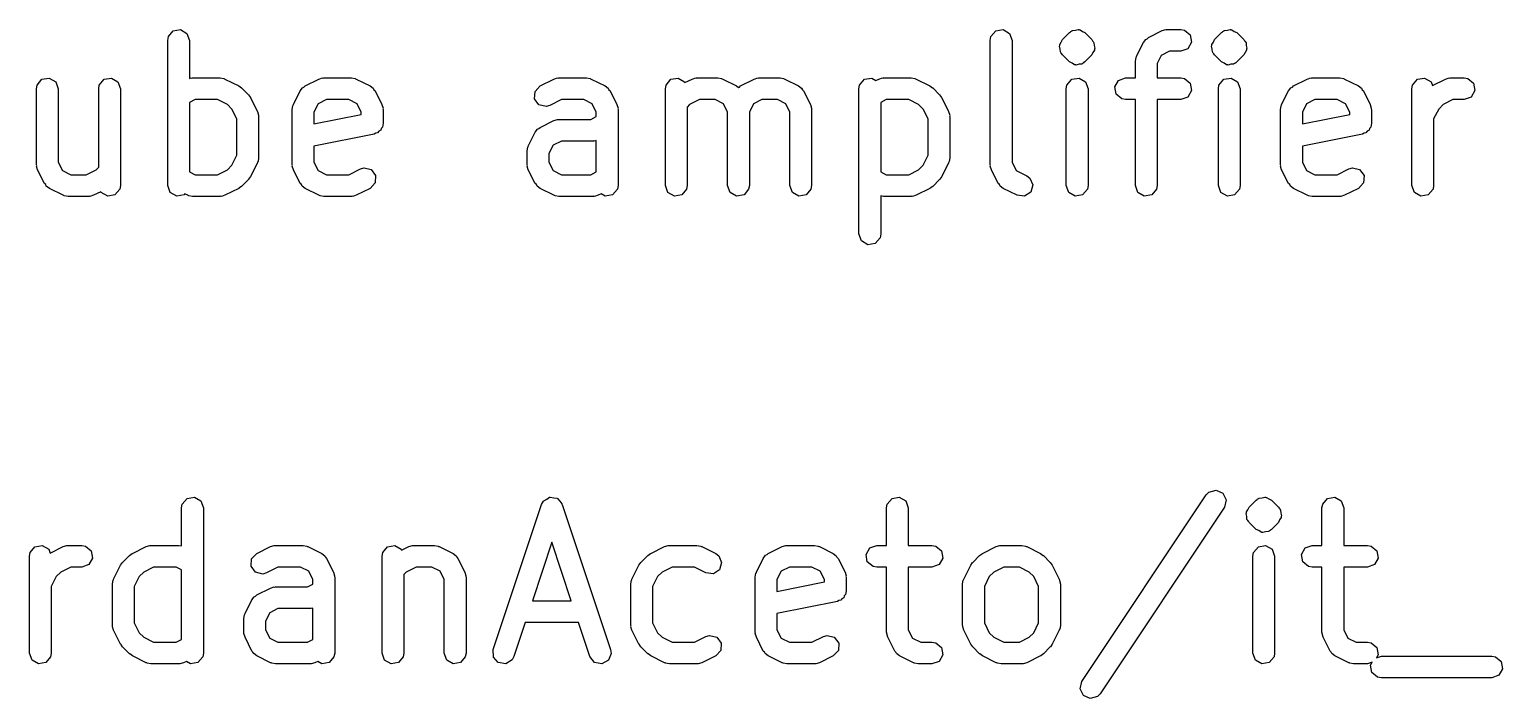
# Model space of a CAD drawing. Extents: x 37 to 259, y -144 to -45.
# Drawn here: x 168.67 to 178.82, y -62.07 to -57.46 of the extents above; entities that cross this region are included whole.
import ezdxf

# ---------------------------------------------------------------- set-up
doc = ezdxf.new("R2010")
doc.units = 0
doc.layers.add('BLACK', color=7, linetype='CONTINUOUS')

msp = doc.modelspace()

# ---------------------------------------------------------------- linework, layer by layer
at = {"layer": 'BLACK', "linetype": 'CONTINUOUS'}
for p, q in [((169.623, -57.5324), (169.627, -57.5067)), ((169.623, -58.5324), (169.623, -57.5324)), ((169.627, -57.5067), (169.66, -57.4674)), ((169.66, -57.4674), (169.711, -57.4585)), ((169.711, -57.4585), (169.755, -57.4842)), ((169.755, -57.4842), (169.773, -57.5324)), ((169.773, -57.5324), (169.773, -57.7947)), ((175.29, -57.5324), (175.294, -57.5067)), ((175.29, -58.3895), (175.29, -57.5324)), ((175.294, -57.5067), (175.327, -57.4674)), ((175.327, -57.4674), (175.378, -57.4585)), ((175.378, -57.4585), (175.422, -57.4842)), ((175.422, -57.4842), (175.44, -57.5324)), ((175.44, -57.5324), (175.44, -58.3718)), ((175.768, -57.5606), (175.779, -57.5446)), ((175.779, -57.5446), (175.788, -57.527)), ((175.788, -57.527), (175.835, -57.4793)), ((175.835, -57.4793), (175.843, -57.4737)), ((175.843, -57.4737), (175.845, -57.4709)), ((175.845, -57.4709), (175.849, -57.4701)), ((175.849, -57.47), (175.851, -57.4674)), ((175.849, -57.4701), (175.849, -57.47)), ((175.851, -57.4674), (175.853, -57.4671)), ((175.853, -57.4671), (175.857, -57.4644)), ((175.857, -57.4644), (175.876, -57.4627)), ((175.876, -57.4627), (175.895, -57.4577)), ((175.895, -57.4577), (175.898, -57.4591)), ((175.898, -57.4591), (175.901, -57.4585)), ((175.901, -57.4585), (175.904, -57.4602)), ((175.904, -57.4602), (175.908, -57.4599)), ((175.908, -57.4599), (175.924, -57.4711)), ((175.924, -57.4711), (175.941, -57.4793)), ((175.941, -57.4793), (175.989, -57.527)), ((175.989, -57.527), (175.995, -57.5351)), ((175.995, -57.5351), (175.997, -57.537)), ((175.997, -57.537), (175.998, -57.5402)), ((175.998, -57.5402), (176.004, -57.5483)), ((176.345, -57.5465), (176.361, -57.5255)), ((176.361, -57.5255), (176.371, -57.5211)), ((176.371, -57.5211), (176.379, -57.5129)), ((176.379, -57.5129), (176.474, -57.4653)), ((176.474, -57.4653), (176.499, -57.4579)), ((176.499, -57.4579), (176.503, -57.4589)), ((176.503, -57.4589), (176.507, -57.4574)), ((176.507, -57.4574), (176.603, -57.4574)), ((176.603, -57.4574), (176.628, -57.4619)), ((176.628, -57.4619), (176.668, -57.4949)), ((176.668, -57.4949), (176.676, -57.5454)), ((176.816, -57.5606), (176.827, -57.5446)), ((176.827, -57.5446), (176.835, -57.527)), ((176.835, -57.527), (176.883, -57.4793)), ((176.883, -57.4793), (176.891, -57.4737)), ((176.891, -57.4737), (176.893, -57.4709)), ((176.893, -57.4709), (176.896, -57.4701)), ((176.896, -57.47), (176.898, -57.4674)), ((176.896, -57.4701), (176.896, -57.47)), ((176.898, -57.4674), (176.9, -57.4671)), ((176.9, -57.4671), (176.904, -57.4644)), ((176.904, -57.4644), (176.924, -57.4627)), ((176.924, -57.4627), (176.942, -57.4577)), ((176.942, -57.4577), (176.946, -57.4591)), ((176.946, -57.4591), (176.949, -57.4585)), ((176.949, -57.4585), (176.952, -57.4602)), ((176.952, -57.4602), (176.955, -57.4599)), ((176.955, -57.4599), (176.971, -57.4711)), ((176.971, -57.4711), (176.989, -57.4793)), ((176.989, -57.4793), (177.037, -57.527)), ((177.037, -57.527), (177.042, -57.5351)), ((177.042, -57.5351), (177.045, -57.537)), ((177.045, -57.537), (177.046, -57.5402)), ((177.046, -57.5402), (177.052, -57.5483)), ((175.766, -57.5735), (175.769, -57.5673)), ((175.771, -57.5923), (175.766, -57.5735)), ((175.769, -57.5673), (175.768, -57.5606)), ((175.773, -57.6117), (175.771, -57.5923)), ((175.778, -57.6198), (175.773, -57.6117)), ((175.779, -57.623), (175.778, -57.6198)), ((175.782, -57.6249), (175.779, -57.623)), ((175.788, -57.633), (175.782, -57.6249)), ((175.835, -57.6807), (175.788, -57.633)), ((175.989, -57.633), (175.941, -57.6807)), ((175.997, -57.6154), (175.989, -57.633)), ((176.008, -57.5994), (175.997, -57.6154)), ((176.004, -57.5483), (176.006, -57.5677)), ((176.006, -57.5677), (176.011, -57.5865)), ((176.011, -57.5865), (176.008, -57.5927)), ((176.008, -57.5927), (176.008, -57.5994)), ((176.294, -57.6496), (176.297, -57.6462)), ((176.297, -57.6417), (176.345, -57.5465)), ((176.297, -57.6462), (176.297, -57.6417)), ((176.468, -57.6359), (176.44, -57.6929)), ((176.525, -57.6074), (176.468, -57.6359)), ((176.603, -57.6074), (176.525, -57.6074)), ((176.651, -57.5898), (176.603, -57.6074)), ((176.676, -57.5454), (176.651, -57.5898)), ((176.814, -57.5735), (176.816, -57.5673)), ((176.819, -57.5923), (176.814, -57.5735)), ((176.816, -57.5673), (176.816, -57.5606)), ((176.82, -57.6117), (176.819, -57.5923)), ((176.826, -57.6198), (176.82, -57.6117)), ((176.827, -57.623), (176.826, -57.6198)), ((176.83, -57.6249), (176.827, -57.623)), ((176.835, -57.633), (176.83, -57.6249)), ((176.883, -57.6807), (176.835, -57.633)), ((177.037, -57.633), (176.989, -57.6807)), ((177.045, -57.6154), (177.037, -57.633)), ((177.056, -57.5994), (177.045, -57.6154)), ((177.052, -57.5483), (177.053, -57.5677)), ((177.053, -57.5677), (177.058, -57.5865)), ((177.058, -57.5865), (177.055, -57.5927)), ((177.055, -57.5927), (177.056, -57.5994)), ((175.853, -57.6889), (175.835, -57.6807)), ((175.869, -57.7001), (175.853, -57.6889)), ((175.872, -57.6998), (175.869, -57.7001)), ((175.875, -57.7015), (175.872, -57.6998)), ((175.879, -57.7009), (175.875, -57.7015)), ((175.882, -57.7023), (175.879, -57.7009)), ((175.901, -57.6973), (175.882, -57.7023)), ((175.92, -57.6956), (175.901, -57.6973)), ((175.924, -57.6929), (175.92, -57.6956)), ((175.926, -57.6926), (175.924, -57.6929)), ((175.928, -57.69), (175.926, -57.6926)), ((175.931, -57.6891), (175.928, -57.6899)), ((175.928, -57.6899), (175.928, -57.69)), ((175.933, -57.6863), (175.931, -57.6891)), ((175.941, -57.6807), (175.933, -57.6863)), ((176.29, -57.6752), (176.294, -57.6496)), ((176.29, -57.7907), (176.29, -57.6752)), ((176.44, -57.6929), (176.44, -57.7907)), ((176.901, -57.6889), (176.883, -57.6807)), ((176.917, -57.7001), (176.901, -57.6889)), ((176.92, -57.6998), (176.917, -57.7001)), ((176.923, -57.7015), (176.92, -57.6998)), ((176.926, -57.7009), (176.923, -57.7015)), ((176.929, -57.7023), (176.926, -57.7009)), ((176.948, -57.6973), (176.929, -57.7023)), ((176.968, -57.6956), (176.948, -57.6973)), ((176.971, -57.6929), (176.968, -57.6956)), ((176.973, -57.6926), (176.971, -57.6929)), ((176.976, -57.69), (176.973, -57.6926)), ((176.979, -57.6891), (176.976, -57.6899)), ((176.976, -57.6899), (176.976, -57.69)), ((176.981, -57.6863), (176.979, -57.6891)), ((176.989, -57.6807), (176.981, -57.6863)), ((168.718, -57.8657), (168.723, -57.8401)), ((168.723, -57.8401), (168.756, -57.8008)), ((168.756, -57.8008), (168.806, -57.7919)), ((168.806, -57.7919), (168.851, -57.8175)), ((168.851, -57.8175), (168.868, -57.8657)), ((169.147, -57.8657), (169.151, -57.8401)), ((169.151, -57.8401), (169.184, -57.8008)), ((169.184, -57.8008), (169.235, -57.7919)), ((169.235, -57.7919), (169.279, -57.8175)), ((169.279, -57.8175), (169.297, -57.8657)), ((169.773, -57.7947), (169.785, -57.7912)), ((169.785, -57.7912), (169.789, -57.7922)), ((169.789, -57.7922), (169.793, -57.7907)), ((169.793, -57.7907), (169.984, -57.7907)), ((169.984, -57.7907), (170.009, -57.7952)), ((170.009, -57.7952), (170.013, -57.7981)), ((170.013, -57.7981), (170.017, -57.7986)), ((170.017, -57.7986), (170.112, -57.8463)), ((170.112, -57.8463), (170.13, -57.8596)), ((170.561, -57.8544), (170.569, -57.8463)), ((170.569, -57.8463), (170.664, -57.7986)), ((170.664, -57.7986), (170.689, -57.7912)), ((170.689, -57.7912), (170.694, -57.7922)), ((170.694, -57.7922), (170.698, -57.7907)), ((170.698, -57.7907), (170.888, -57.7907)), ((170.888, -57.7907), (170.914, -57.7952)), ((170.914, -57.7952), (170.917, -57.7981)), ((170.917, -57.7981), (170.922, -57.7986)), ((170.922, -57.7986), (171.017, -57.8463)), ((171.017, -57.8463), (171.038, -57.8618)), ((172.153, -57.8835), (172.188, -57.8463)), ((172.188, -57.8463), (172.283, -57.7986)), ((172.283, -57.7986), (172.308, -57.7912)), ((172.308, -57.7912), (172.313, -57.7922)), ((172.313, -57.7922), (172.317, -57.7907)), ((172.317, -57.7907), (172.507, -57.7907)), ((172.507, -57.7907), (172.533, -57.7952)), ((172.533, -57.7952), (172.536, -57.7981)), ((172.536, -57.7981), (172.541, -57.7986)), ((172.541, -57.7986), (172.636, -57.8463)), ((172.636, -57.8463), (172.657, -57.8618)), ((173.051, -57.8657), (173.056, -57.8401)), ((173.056, -57.8401), (173.089, -57.8008)), ((173.089, -57.8008), (173.139, -57.7919)), ((173.139, -57.7919), (173.184, -57.8175)), ((173.184, -57.8175), (173.186, -57.8235)), ((173.186, -57.8235), (173.236, -57.7986)), ((173.236, -57.7986), (173.261, -57.7912)), ((173.261, -57.7912), (173.265, -57.7922)), ((173.265, -57.7922), (173.269, -57.7907)), ((173.269, -57.7907), (173.412, -57.7907)), ((173.412, -57.7907), (173.438, -57.7952)), ((173.438, -57.7952), (173.441, -57.7981)), ((173.441, -57.7981), (173.446, -57.7986)), ((173.446, -57.7986), (173.541, -57.8463)), ((173.541, -57.8463), (173.555, -57.857)), ((173.561, -57.8544), (173.569, -57.8463)), ((173.569, -57.8463), (173.664, -57.7986)), ((173.664, -57.7986), (173.689, -57.7912)), ((173.689, -57.7912), (173.694, -57.7922)), ((173.694, -57.7922), (173.698, -57.7907)), ((173.698, -57.7907), (173.841, -57.7907)), ((173.841, -57.7907), (173.866, -57.7952)), ((173.866, -57.7952), (173.87, -57.7981)), ((173.87, -57.7981), (173.874, -57.7986)), ((173.874, -57.7986), (173.969, -57.8463)), ((173.969, -57.8463), (173.99, -57.8618)), ((174.385, -57.8657), (174.389, -57.8401)), ((174.389, -57.8401), (174.422, -57.8008)), ((174.422, -57.8008), (174.473, -57.7919)), ((174.473, -57.7919), (174.502, -57.8085)), ((174.502, -57.8085), (174.521, -57.7986)), ((174.521, -57.7986), (174.546, -57.7912)), ((174.546, -57.7912), (174.551, -57.7922)), ((174.551, -57.7922), (174.555, -57.7907)), ((174.555, -57.7907), (174.745, -57.7907)), ((174.745, -57.7907), (174.771, -57.7952)), ((174.771, -57.7952), (174.775, -57.7981)), ((174.775, -57.7981), (174.779, -57.7986)), ((174.779, -57.7986), (174.874, -57.8463)), ((174.874, -57.8463), (174.892, -57.8596)), ((175.813, -57.8657), (175.818, -57.8401)), ((175.818, -57.8401), (175.851, -57.8008)), ((175.851, -57.8008), (175.901, -57.7919)), ((175.901, -57.7919), (175.946, -57.8175)), ((175.946, -57.8175), (175.963, -57.8657)), ((176.148, -57.8527), (176.173, -57.8083)), ((176.173, -57.8083), (176.222, -57.7907)), ((176.222, -57.7907), (176.29, -57.7907)), ((176.44, -57.7907), (176.603, -57.7907)), ((176.603, -57.7907), (176.628, -57.7952)), ((176.628, -57.7952), (176.668, -57.8282)), ((176.668, -57.8282), (176.676, -57.8787)), ((176.861, -57.8657), (176.865, -57.8401)), ((176.865, -57.8401), (176.898, -57.8008)), ((176.898, -57.8008), (176.949, -57.7919)), ((176.949, -57.7919), (176.993, -57.8175)), ((176.993, -57.8175), (177.011, -57.8657)), ((177.371, -57.8544), (177.379, -57.8463)), ((177.379, -57.8463), (177.474, -57.7986)), ((177.474, -57.7986), (177.499, -57.7912)), ((177.499, -57.7912), (177.503, -57.7922)), ((177.503, -57.7922), (177.507, -57.7907)), ((177.507, -57.7907), (177.698, -57.7907)), ((177.698, -57.7907), (177.724, -57.7952)), ((177.724, -57.7952), (177.727, -57.7981)), ((177.727, -57.7981), (177.731, -57.7986)), ((177.731, -57.7986), (177.827, -57.8463)), ((177.827, -57.8463), (177.848, -57.8618)), ((178.194, -57.8657), (178.199, -57.8401)), ((178.199, -57.8401), (178.232, -57.8008)), ((178.232, -57.8008), (178.282, -57.7919)), ((178.282, -57.7919), (178.327, -57.8175)), ((178.327, -57.8175), (178.336, -57.8436)), ((178.336, -57.8436), (178.426, -57.7986)), ((178.426, -57.7986), (178.451, -57.7912)), ((178.451, -57.7912), (178.456, -57.7922)), ((178.456, -57.7922), (178.46, -57.7907)), ((178.46, -57.7907), (178.555, -57.7907)), ((178.555, -57.7907), (178.581, -57.7952)), ((178.581, -57.7952), (178.62, -57.8282)), ((178.62, -57.8282), (178.629, -57.8787)), ((168.718, -58.3895), (168.718, -57.8657)), ((168.868, -57.8657), (168.868, -58.3718)), ((169.147, -58.4061), (169.147, -57.8657)), ((169.297, -57.8657), (169.297, -58.5324)), ((169.811, -57.9407), (169.773, -57.9597)), ((169.966, -57.9407), (169.811, -57.9407)), ((170.034, -57.975), (169.966, -57.9407)), ((170.13, -57.8596), (170.132, -57.8603)), ((170.132, -57.8603), (170.179, -57.9079)), ((170.179, -57.9079), (170.192, -57.9263)), ((170.192, -57.9263), (170.194, -57.9274)), ((170.194, -57.9274), (170.241, -58.0226)), ((170.488, -57.975), (170.536, -57.8798)), ((170.536, -57.8798), (170.551, -57.8589)), ((170.551, -57.8589), (170.561, -57.8544)), ((170.716, -57.9407), (170.659, -57.9692)), ((170.871, -57.9407), (170.716, -57.9407)), ((170.928, -57.9692), (170.871, -57.9407)), ((171.038, -57.8618), (171.042, -57.8721)), ((171.042, -57.8721), (171.051, -57.8798)), ((171.051, -57.8798), (171.098, -57.975)), ((172.15, -57.9347), (172.153, -57.8835)), ((172.18, -57.9759), (172.15, -57.9347)), ((172.335, -57.9407), (172.255, -57.9804)), ((172.49, -57.9407), (172.335, -57.9407)), ((172.547, -57.9692), (172.49, -57.9407)), ((172.657, -57.8618), (172.662, -57.8721)), ((172.662, -57.8721), (172.67, -57.8798)), ((172.67, -57.8798), (172.717, -57.975)), ((173.051, -58.5324), (173.051, -57.8657)), ((173.287, -57.9407), (173.218, -57.975)), ((173.394, -57.9407), (173.287, -57.9407)), ((173.451, -57.9692), (173.394, -57.9407)), ((173.555, -57.857), (173.561, -57.8544)), ((173.716, -57.9407), (173.659, -57.9692)), ((173.823, -57.9407), (173.716, -57.9407)), ((173.88, -57.9692), (173.823, -57.9407)), ((173.99, -57.8618), (173.995, -57.8721)), ((173.995, -57.8721), (174.003, -57.8798)), ((174.003, -57.8798), (174.051, -57.975)), ((174.385, -58.8657), (174.385, -57.8657)), ((174.573, -57.9407), (174.535, -57.9597)), ((174.728, -57.9407), (174.573, -57.9407)), ((174.796, -57.975), (174.728, -57.9407)), ((174.892, -57.8596), (174.894, -57.8603)), ((174.894, -57.8603), (174.941, -57.9079)), ((174.941, -57.9079), (174.954, -57.9263)), ((174.954, -57.9263), (174.955, -57.9274)), ((174.955, -57.9274), (175.003, -58.0226)), ((175.813, -58.5324), (175.813, -57.8657)), ((175.963, -57.8657), (175.963, -58.5324)), ((176.157, -57.9032), (176.148, -57.8527)), ((176.196, -57.9362), (176.157, -57.9032)), ((176.222, -57.9407), (176.196, -57.9362)), ((176.29, -57.9407), (176.222, -57.9407)), ((176.29, -58.5324), (176.29, -57.9407)), ((176.603, -57.9407), (176.44, -57.9407)), ((176.44, -57.9407), (176.44, -58.5324)), ((176.651, -57.9232), (176.603, -57.9407)), ((176.676, -57.8787), (176.651, -57.9232)), ((176.861, -58.5324), (176.861, -57.8657)), ((177.011, -57.8657), (177.011, -58.5324)), ((177.297, -57.975), (177.345, -57.8798)), ((177.345, -57.8798), (177.361, -57.8589)), ((177.361, -57.8589), (177.371, -57.8544)), ((177.525, -57.9407), (177.468, -57.9692)), ((177.68, -57.9407), (177.525, -57.9407)), ((177.737, -57.9692), (177.68, -57.9407)), ((177.848, -57.8618), (177.852, -57.8721)), ((177.852, -57.8721), (177.86, -57.8798)), ((177.86, -57.8798), (177.908, -57.975)), ((178.194, -58.5324), (178.194, -57.8657)), ((178.477, -57.9407), (178.409, -57.975)), ((178.555, -57.9407), (178.477, -57.9407)), ((178.603, -57.9232), (178.555, -57.9407)), ((178.629, -57.8787), (178.603, -57.9232)), ((169.773, -57.9597), (169.773, -58.4384)), ((170.065, -58.0054), (170.034, -57.975)), ((170.099, -58.0739), (170.065, -58.0054)), ((170.241, -58.0226), (170.249, -58.0476)), ((170.249, -58.0476), (170.248, -58.052)), ((170.248, -58.052), (170.249, -58.0562)), ((170.48, -58.0086), (170.485, -57.9829)), ((170.48, -58.3895), (170.48, -58.0086)), ((170.485, -57.9829), (170.487, -57.9795)), ((170.487, -57.9795), (170.488, -57.975)), ((170.659, -57.9692), (170.63, -58.0263)), ((170.63, -58.0263), (170.63, -58.1076)), ((170.63, -58.1076), (170.956, -58.0423)), ((170.956, -58.0263), (170.928, -57.9692)), ((170.956, -58.0423), (170.956, -58.0263)), ((171.098, -57.975), (171.106, -58)), ((171.106, -58), (171.105, -58.0044)), ((171.105, -58.0044), (171.106, -58.0086)), ((171.106, -58.0086), (171.106, -58.1038)), ((172.23, -57.9878), (172.18, -57.9759)), ((172.255, -57.9804), (172.23, -57.9878)), ((172.575, -58.0263), (172.547, -57.9692)), ((172.575, -58.0575), (172.575, -58.0263)), ((172.717, -57.975), (172.725, -58)), ((172.725, -58), (172.724, -58.0044)), ((172.724, -58.0044), (172.725, -58.0086)), ((172.725, -58.0086), (172.725, -58.5324)), ((173.218, -57.975), (173.201, -57.992)), ((173.201, -57.992), (173.201, -58.5324)), ((173.48, -58.0263), (173.451, -57.9692)), ((173.48, -58.5324), (173.48, -58.0263)), ((173.659, -57.9692), (173.63, -58.0263)), ((173.63, -58.0263), (173.63, -58.5324)), ((173.909, -58.0263), (173.88, -57.9692)), ((173.909, -58.5324), (173.909, -58.0263)), ((174.051, -57.975), (174.058, -58)), ((174.058, -58), (174.057, -58.0044)), ((174.057, -58.0044), (174.059, -58.0086)), ((174.059, -58.0086), (174.059, -58.5324)), ((174.535, -57.9597), (174.535, -58.4384)), ((174.827, -58.0054), (174.796, -57.975)), ((174.861, -58.0739), (174.827, -58.0054)), ((175.003, -58.0226), (175.01, -58.0476)), ((175.01, -58.0476), (175.009, -58.052)), ((175.009, -58.052), (175.011, -58.0562)), ((177.29, -58.0086), (177.294, -57.9829)), ((177.29, -58.3895), (177.29, -58.0086)), ((177.294, -57.9829), (177.297, -57.9795)), ((177.297, -57.9795), (177.297, -57.975)), ((177.468, -57.9692), (177.44, -58.0263)), ((177.44, -58.0263), (177.44, -58.1076)), ((177.44, -58.1076), (177.766, -58.0423)), ((177.766, -58.0263), (177.737, -57.9692)), ((177.766, -58.0423), (177.766, -58.0263)), ((177.908, -57.975), (177.915, -58)), ((177.915, -58), (177.914, -58.0044)), ((177.914, -58.0044), (177.916, -58.0086)), ((177.916, -58.0086), (177.916, -58.1038)), ((178.379, -58.0054), (178.344, -58.0739)), ((178.409, -57.975), (178.379, -58.0054)), ((170.099, -58.3242), (170.099, -58.0739)), ((170.249, -58.0562), (170.249, -58.3419)), ((171.09, -58.1507), (171.078, -58.158)), ((171.094, -58.139), (171.09, -58.1507)), ((171.102, -58.1295), (171.094, -58.139)), ((171.106, -58.1038), (171.102, -58.1295)), ((172.155, -58.1655), (172.17, -58.1446)), ((172.17, -58.1446), (172.18, -58.1401)), ((172.18, -58.1401), (172.188, -58.132)), ((172.188, -58.132), (172.283, -58.0843)), ((172.283, -58.0843), (172.308, -58.0769)), ((172.308, -58.0769), (172.313, -58.078)), ((172.313, -58.078), (172.317, -58.0764)), ((172.317, -58.0764), (172.537, -58.0764)), ((172.537, -58.0764), (172.575, -58.0575)), ((174.861, -58.3242), (174.861, -58.0739)), ((175.011, -58.0562), (175.011, -58.3419)), ((177.899, -58.1507), (177.887, -58.158)), ((177.903, -58.139), (177.899, -58.1507)), ((177.911, -58.1295), (177.903, -58.139)), ((177.916, -58.1038), (177.911, -58.1295)), ((178.344, -58.0739), (178.344, -58.5324)), ((171.046, -58.1774), (170.63, -58.2605)), ((171.056, -58.1709), (171.046, -58.1774)), ((171.069, -58.1688), (171.056, -58.1709)), ((171.078, -58.158), (171.069, -58.1688)), ((172.107, -58.2607), (172.155, -58.1655)), ((172.278, -58.2549), (172.249, -58.312)), ((172.335, -58.2264), (172.278, -58.2549)), ((172.555, -58.2264), (172.335, -58.2264)), ((172.559, -58.2249), (172.555, -58.2264)), ((172.564, -58.2259), (172.559, -58.2249)), ((172.575, -58.2225), (172.564, -58.2259)), ((172.575, -58.4384), (172.575, -58.2225)), ((177.855, -58.1774), (177.44, -58.2605)), ((177.866, -58.1709), (177.855, -58.1774)), ((177.878, -58.1688), (177.866, -58.1709)), ((177.887, -58.158), (177.878, -58.1688)), ((170.065, -58.3927), (170.099, -58.3242)), ((170.249, -58.3419), (170.245, -58.3676)), ((170.63, -58.2605), (170.63, -58.3718)), ((172.099, -58.2943), (172.104, -58.2686)), ((172.099, -58.3895), (172.099, -58.2943)), ((172.104, -58.2686), (172.106, -58.2652)), ((172.106, -58.2652), (172.107, -58.2607)), ((172.249, -58.312), (172.249, -58.3718)), ((174.827, -58.3927), (174.861, -58.3242)), ((175.011, -58.3419), (175.006, -58.3676)), ((177.44, -58.2605), (177.44, -58.3718)), ((168.72, -58.3937), (168.718, -58.3895)), ((168.719, -58.3981), (168.72, -58.3937)), ((168.726, -58.4231), (168.719, -58.3981)), ((168.774, -58.5183), (168.726, -58.4231)), ((168.868, -58.3718), (168.897, -58.4289)), ((168.897, -58.4289), (168.954, -58.4574)), ((168.954, -58.4574), (169.061, -58.4574)), ((169.061, -58.4574), (169.13, -58.4231)), ((169.13, -58.4231), (169.147, -58.4061)), ((169.773, -58.4384), (169.811, -58.4574)), ((169.811, -58.4574), (169.966, -58.4574)), ((169.966, -58.4574), (170.034, -58.4231)), ((170.034, -58.4231), (170.065, -58.3927)), ((170.241, -58.3754), (170.194, -58.4707)), ((170.242, -58.371), (170.241, -58.3754)), ((170.245, -58.3676), (170.242, -58.371)), ((170.482, -58.3937), (170.48, -58.3895)), ((170.48, -58.3981), (170.482, -58.3937)), ((170.488, -58.4231), (170.48, -58.3981)), ((170.536, -58.5183), (170.488, -58.4231)), ((170.63, -58.3718), (170.659, -58.4289)), ((170.659, -58.4289), (170.716, -58.4574)), ((170.716, -58.4574), (170.871, -58.4574)), ((170.871, -58.4574), (170.95, -58.4177)), ((170.95, -58.4177), (170.975, -58.4103)), ((170.975, -58.4103), (171.025, -58.4222)), ((171.025, -58.4222), (171.055, -58.4634)), ((172.101, -58.3937), (172.099, -58.3895)), ((172.1, -58.3981), (172.101, -58.3937)), ((172.107, -58.4231), (172.1, -58.3981)), ((172.155, -58.5183), (172.107, -58.4231)), ((172.249, -58.3718), (172.278, -58.4289)), ((172.278, -58.4289), (172.335, -58.4574)), ((172.335, -58.4574), (172.537, -58.4574)), ((172.537, -58.4574), (172.575, -58.4384)), ((174.535, -58.4384), (174.573, -58.4574)), ((174.573, -58.4574), (174.728, -58.4574)), ((174.728, -58.4574), (174.796, -58.4231)), ((174.796, -58.4231), (174.827, -58.3927)), ((175.003, -58.3754), (174.955, -58.4707)), ((175.004, -58.371), (175.003, -58.3754)), ((175.006, -58.3676), (175.004, -58.371)), ((175.291, -58.3937), (175.29, -58.3895)), ((175.29, -58.3981), (175.291, -58.3937)), ((175.297, -58.4231), (175.29, -58.3981)), ((175.345, -58.5183), (175.297, -58.4231)), ((175.44, -58.3718), (175.468, -58.4289)), ((175.468, -58.4289), (175.541, -58.4653)), ((177.291, -58.3937), (177.29, -58.3895)), ((177.29, -58.3981), (177.291, -58.3937)), ((177.297, -58.4231), (177.29, -58.3981)), ((177.345, -58.5183), (177.297, -58.4231)), ((177.44, -58.3718), (177.468, -58.4289)), ((177.468, -58.4289), (177.525, -58.4574)), ((177.525, -58.4574), (177.68, -58.4574)), ((177.68, -58.4574), (177.76, -58.4177)), ((177.76, -58.4177), (177.785, -58.4103)), ((177.785, -58.4103), (177.834, -58.4222)), ((177.834, -58.4222), (177.865, -58.4634)), ((168.782, -58.526), (168.774, -58.5183)), ((168.786, -58.5363), (168.782, -58.526)), ((168.807, -58.5518), (168.786, -58.5363)), ((168.902, -58.5995), (168.807, -58.5518)), ((169.292, -58.558), (169.259, -58.5973)), ((169.297, -58.5324), (169.292, -58.558)), ((169.64, -58.5806), (169.623, -58.5324)), ((170.112, -58.5518), (170.017, -58.5995)), ((170.113, -58.5507), (170.112, -58.5518)), ((170.132, -58.5378), (170.113, -58.5507)), ((170.179, -58.4902), (170.132, -58.5378)), ((170.18, -58.4887), (170.179, -58.4902)), ((170.194, -58.4707), (170.18, -58.4887)), ((170.544, -58.526), (170.536, -58.5183)), ((170.548, -58.5363), (170.544, -58.526)), ((170.569, -58.5518), (170.548, -58.5363)), ((170.664, -58.5995), (170.569, -58.5518)), ((171.017, -58.5518), (170.922, -58.5995)), ((171.052, -58.5146), (171.017, -58.5518)), ((171.055, -58.4634), (171.052, -58.5146)), ((172.163, -58.526), (172.155, -58.5183)), ((172.167, -58.5363), (172.163, -58.526)), ((172.188, -58.5518), (172.167, -58.5363)), ((172.283, -58.5995), (172.188, -58.5518)), ((172.721, -58.558), (172.688, -58.5973)), ((172.725, -58.5324), (172.721, -58.558)), ((173.069, -58.5806), (173.051, -58.5324)), ((173.197, -58.558), (173.164, -58.5973)), ((173.201, -58.5324), (173.197, -58.558)), ((173.498, -58.5806), (173.48, -58.5324)), ((173.625, -58.558), (173.593, -58.5973)), ((173.63, -58.5324), (173.625, -58.558)), ((173.926, -58.5806), (173.909, -58.5324)), ((174.054, -58.558), (174.021, -58.5973)), ((174.059, -58.5324), (174.054, -58.558)), ((174.874, -58.5518), (174.779, -58.5995)), ((174.875, -58.5507), (174.874, -58.5518)), ((174.894, -58.5378), (174.875, -58.5507)), ((174.941, -58.4902), (174.894, -58.5378)), ((174.942, -58.4887), (174.941, -58.4902)), ((174.955, -58.4707), (174.942, -58.4887)), ((175.353, -58.526), (175.345, -58.5183)), ((175.358, -58.5363), (175.353, -58.526)), ((175.379, -58.5518), (175.358, -58.5363)), ((175.474, -58.5995), (175.379, -58.5518)), ((175.541, -58.4653), (175.562, -58.4808)), ((175.562, -58.4808), (175.582, -58.5279)), ((175.582, -58.5279), (175.568, -58.5771)), ((175.831, -58.5806), (175.813, -58.5324)), ((175.959, -58.558), (175.926, -58.5973)), ((175.963, -58.5324), (175.959, -58.558)), ((176.307, -58.5806), (176.29, -58.5324)), ((176.435, -58.558), (176.402, -58.5973)), ((176.44, -58.5324), (176.435, -58.558)), ((176.878, -58.5806), (176.861, -58.5324)), ((177.006, -58.558), (176.973, -58.5973)), ((177.011, -58.5324), (177.006, -58.558)), ((177.353, -58.526), (177.345, -58.5183)), ((177.358, -58.5363), (177.353, -58.526)), ((177.379, -58.5518), (177.358, -58.5363)), ((177.474, -58.5995), (177.379, -58.5518)), ((177.827, -58.5518), (177.731, -58.5995)), ((177.862, -58.5146), (177.827, -58.5518)), ((177.865, -58.4634), (177.862, -58.5146)), ((178.212, -58.5806), (178.194, -58.5324)), ((178.34, -58.558), (178.307, -58.5973)), ((178.344, -58.5324), (178.34, -58.558)), ((168.907, -58.6), (168.902, -58.5995)), ((168.91, -58.6029), (168.907, -58.6)), ((168.936, -58.6074), (168.91, -58.6029)), ((169.079, -58.6074), (168.936, -58.6074)), ((169.083, -58.6058), (169.079, -58.6074)), ((169.087, -58.6069), (169.083, -58.6058)), ((169.112, -58.5995), (169.087, -58.6069)), ((169.162, -58.5746), (169.112, -58.5995)), ((169.164, -58.5806), (169.162, -58.5746)), ((169.209, -58.6062), (169.164, -58.5806)), ((169.259, -58.5973), (169.209, -58.6062)), ((169.685, -58.6062), (169.64, -58.5806)), ((169.735, -58.5973), (169.685, -58.6062)), ((169.741, -58.5903), (169.735, -58.5973)), ((169.76, -58.5995), (169.741, -58.5903)), ((169.764, -58.6), (169.76, -58.5995)), ((169.767, -58.6029), (169.764, -58.6)), ((169.793, -58.6074), (169.767, -58.6029)), ((169.984, -58.6074), (169.793, -58.6074)), ((169.988, -58.6058), (169.984, -58.6074)), ((169.992, -58.6069), (169.988, -58.6058)), ((170.017, -58.5995), (169.992, -58.6069)), ((170.669, -58.6), (170.664, -58.5995)), ((170.672, -58.6029), (170.669, -58.6)), ((170.698, -58.6074), (170.672, -58.6029)), ((170.888, -58.6074), (170.698, -58.6074)), ((170.893, -58.6058), (170.888, -58.6074)), ((170.897, -58.6069), (170.893, -58.6058)), ((170.922, -58.5995), (170.897, -58.6069)), ((172.288, -58.6), (172.283, -58.5995)), ((172.291, -58.6029), (172.288, -58.6)), ((172.317, -58.6074), (172.291, -58.6029)), ((172.555, -58.6074), (172.317, -58.6074)), ((172.559, -58.6058), (172.555, -58.6074)), ((172.564, -58.6069), (172.559, -58.6058)), ((172.589, -58.5995), (172.564, -58.6069)), ((172.608, -58.5896), (172.589, -58.5995)), ((172.637, -58.6062), (172.608, -58.5896)), ((172.688, -58.5973), (172.637, -58.6062)), ((173.113, -58.6062), (173.069, -58.5806)), ((173.164, -58.5973), (173.113, -58.6062)), ((173.542, -58.6062), (173.498, -58.5806)), ((173.593, -58.5973), (173.542, -58.6062)), ((173.971, -58.6062), (173.926, -58.5806)), ((174.021, -58.5973), (173.971, -58.6062)), ((174.555, -58.6074), (174.535, -58.6038)), ((174.535, -58.6038), (174.535, -58.8657)), ((174.745, -58.6074), (174.555, -58.6074)), ((174.75, -58.6058), (174.745, -58.6074)), ((174.754, -58.6069), (174.75, -58.6058)), ((174.779, -58.5995), (174.754, -58.6069)), ((175.525, -58.6053), (175.474, -58.5995)), ((175.568, -58.5771), (175.525, -58.6053)), ((175.875, -58.6062), (175.831, -58.5806)), ((175.926, -58.5973), (175.875, -58.6062)), ((176.351, -58.6062), (176.307, -58.5806)), ((176.402, -58.5973), (176.351, -58.6062)), ((176.923, -58.6062), (176.878, -58.5806)), ((176.973, -58.5973), (176.923, -58.6062)), ((177.478, -58.6), (177.474, -58.5995)), ((177.482, -58.6029), (177.478, -58.6)), ((177.507, -58.6074), (177.482, -58.6029)), ((177.698, -58.6074), (177.507, -58.6074)), ((177.702, -58.6058), (177.698, -58.6074)), ((177.706, -58.6069), (177.702, -58.6058)), ((177.731, -58.5995), (177.706, -58.6069)), ((178.256, -58.6062), (178.212, -58.5806)), ((178.307, -58.5973), (178.256, -58.6062)), ((174.402, -58.9139), (174.385, -58.8657)), ((174.447, -58.9396), (174.402, -58.9139)), ((174.497, -58.9307), (174.447, -58.9396)), ((174.53, -58.8914), (174.497, -58.9307)), ((174.535, -58.8657), (174.53, -58.8914)), ((169.723, -60.7267), (169.756, -60.6874)), ((169.756, -60.6874), (169.806, -60.6785)), ((169.806, -60.6785), (169.851, -60.7042)), ((172.234, -60.6913), (172.254, -60.6789)), ((172.254, -60.6789), (172.256, -60.6792)), ((172.256, -60.6792), (172.258, -60.6782)), ((172.258, -60.6782), (172.282, -60.6829)), ((172.282, -60.6829), (172.305, -60.6864)), ((172.305, -60.6864), (172.306, -60.688)), ((172.306, -60.688), (172.309, -60.6885)), ((172.309, -60.6885), (172.323, -60.7071)), ((174.58, -60.7267), (174.613, -60.6874)), ((174.613, -60.6874), (174.663, -60.6785)), ((174.663, -60.6785), (174.708, -60.7042)), ((175.921, -61.9489), (176.778, -60.6632)), ((176.778, -60.6632), (176.796, -60.6443)), ((176.796, -60.6443), (176.846, -60.6299)), ((176.846, -60.6299), (176.893, -60.6505)), ((176.893, -60.6505), (176.915, -60.6965)), ((177.129, -60.6937), (177.131, -60.6909)), ((177.131, -60.6909), (177.134, -60.6901)), ((177.134, -60.69), (177.137, -60.6874)), ((177.134, -60.6901), (177.134, -60.69)), ((177.137, -60.6874), (177.139, -60.6871)), ((177.139, -60.6871), (177.142, -60.6844)), ((177.142, -60.6844), (177.162, -60.6827)), ((177.162, -60.6827), (177.181, -60.6777)), ((177.181, -60.6777), (177.184, -60.6791)), ((177.184, -60.6791), (177.187, -60.6785)), ((177.187, -60.6785), (177.19, -60.6802)), ((177.19, -60.6802), (177.193, -60.6799)), ((177.193, -60.6799), (177.209, -60.6911)), ((177.58, -60.7267), (177.613, -60.6874)), ((177.613, -60.6874), (177.663, -60.6785)), ((177.663, -60.6785), (177.708, -60.7042)), ((169.718, -60.7524), (169.723, -60.7267)), ((169.718, -61.0143), (169.718, -60.7524)), ((169.851, -60.7042), (169.868, -60.7524)), ((169.868, -60.7524), (169.868, -61.7524)), ((171.865, -61.7287), (172.198, -60.7287)), ((172.198, -60.7287), (172.211, -60.7058)), ((172.211, -60.7058), (172.212, -60.7046)), ((172.212, -60.7046), (172.213, -60.7026)), ((172.213, -60.7026), (172.234, -60.6913)), ((172.323, -60.7071), (172.339, -60.7248)), ((172.339, -60.7248), (172.339, -60.727)), ((172.339, -60.727), (172.34, -60.7287)), ((172.34, -60.7287), (172.674, -61.7287)), ((174.575, -60.7524), (174.58, -60.7267)), ((174.575, -61.0107), (174.575, -60.7524)), ((174.708, -60.7042), (174.725, -60.7524)), ((174.725, -60.7524), (174.725, -61.0107)), ((176.903, -60.7464), (176.046, -62.0321)), ((176.915, -60.6965), (176.903, -60.7464)), ((177.052, -60.7935), (177.055, -60.7873)), ((177.054, -60.7806), (177.065, -60.7646)), ((177.055, -60.7873), (177.054, -60.7806)), ((177.065, -60.7646), (177.073, -60.747)), ((177.073, -60.747), (177.121, -60.6993)), ((177.121, -60.6993), (177.129, -60.6937)), ((177.209, -60.6911), (177.227, -60.6993)), ((177.227, -60.6993), (177.275, -60.747)), ((177.275, -60.747), (177.28, -60.7551)), ((177.28, -60.7551), (177.283, -60.757)), ((177.283, -60.757), (177.284, -60.7602)), ((177.284, -60.7602), (177.29, -60.7683)), ((177.29, -60.7683), (177.291, -60.7877)), ((177.291, -60.7877), (177.296, -60.8065)), ((177.575, -60.7524), (177.58, -60.7267)), ((177.575, -61.0107), (177.575, -60.7524)), ((177.708, -60.7042), (177.725, -60.7524)), ((177.725, -60.7524), (177.725, -61.0107)), ((177.057, -60.8123), (177.052, -60.7935)), ((177.058, -60.8317), (177.057, -60.8123)), ((177.064, -60.8398), (177.058, -60.8317)), ((177.065, -60.843), (177.064, -60.8398)), ((177.068, -60.8449), (177.065, -60.843)), ((177.073, -60.853), (177.068, -60.8449)), ((177.121, -60.9007), (177.073, -60.853)), ((177.275, -60.853), (177.227, -60.9007)), ((177.283, -60.8354), (177.275, -60.853)), ((177.294, -60.8194), (177.283, -60.8354)), ((177.296, -60.8065), (177.294, -60.8127)), ((177.294, -60.8127), (177.294, -60.8194)), ((172.269, -60.9895), (172.135, -61.3917)), ((172.403, -61.3917), (172.269, -60.9895)), ((177.139, -60.9089), (177.121, -60.9007)), ((177.155, -60.9201), (177.139, -60.9089)), ((177.158, -60.9198), (177.155, -60.9201)), ((177.161, -60.9215), (177.158, -60.9198)), ((177.164, -60.9209), (177.161, -60.9215)), ((177.168, -60.9223), (177.164, -60.9209)), ((177.186, -60.9173), (177.168, -60.9223)), ((177.206, -60.9156), (177.186, -60.9173)), ((177.21, -60.9129), (177.206, -60.9156)), ((177.212, -60.9126), (177.21, -60.9129)), ((177.214, -60.91), (177.212, -60.9126)), ((177.217, -60.9091), (177.214, -60.9099)), ((177.214, -60.9099), (177.214, -60.91)), ((177.219, -60.9063), (177.217, -60.9091)), ((177.227, -60.9007), (177.219, -60.9063)), ((168.67, -61.0857), (168.675, -61.0601)), ((168.67, -61.7524), (168.67, -61.0857)), ((168.675, -61.0601), (168.708, -61.0208)), ((168.708, -61.0208), (168.758, -61.0119)), ((168.758, -61.0119), (168.803, -61.0375)), ((168.803, -61.0375), (168.812, -61.0636)), ((168.812, -61.0636), (168.902, -61.0186)), ((168.902, -61.0186), (168.927, -61.0112)), ((168.927, -61.0112), (168.932, -61.0122)), ((168.932, -61.0122), (168.936, -61.0107)), ((168.936, -61.0107), (169.031, -61.0107)), ((169.031, -61.0107), (169.057, -61.0152)), ((169.057, -61.0152), (169.096, -61.0482)), ((169.096, -61.0482), (169.105, -61.0987)), ((169.311, -61.1279), (169.359, -61.0803)), ((169.359, -61.0803), (169.377, -61.0674)), ((169.377, -61.0674), (169.379, -61.0663)), ((169.379, -61.0663), (169.474, -61.0186)), ((169.474, -61.0186), (169.499, -61.0112)), ((169.499, -61.0112), (169.503, -61.0122)), ((169.503, -61.0122), (169.507, -61.0107)), ((169.507, -61.0107), (169.698, -61.0107)), ((169.698, -61.0107), (169.718, -61.0143)), ((170.2, -61.1035), (170.236, -61.0663)), ((170.236, -61.0663), (170.331, -61.0186)), ((170.331, -61.0186), (170.356, -61.0112)), ((170.356, -61.0112), (170.36, -61.0122)), ((170.36, -61.0122), (170.365, -61.0107)), ((170.365, -61.0107), (170.555, -61.0107)), ((170.555, -61.0107), (170.581, -61.0152)), ((170.581, -61.0152), (170.584, -61.0181)), ((170.584, -61.0181), (170.589, -61.0186)), ((170.589, -61.0186), (170.684, -61.0663)), ((170.684, -61.0663), (170.705, -61.0818)), ((170.705, -61.0818), (170.709, -61.0921)), ((170.709, -61.0921), (170.717, -61.0998)), ((171.099, -61.0857), (171.104, -61.0601)), ((171.099, -61.7524), (171.099, -61.0857)), ((171.104, -61.0601), (171.137, -61.0208)), ((171.137, -61.0208), (171.187, -61.0119)), ((171.187, -61.0119), (171.231, -61.0375)), ((171.231, -61.0375), (171.234, -61.0435)), ((171.234, -61.0435), (171.283, -61.0186)), ((171.283, -61.0186), (171.308, -61.0112)), ((171.308, -61.0112), (171.313, -61.0122)), ((171.313, -61.0122), (171.317, -61.0107)), ((171.317, -61.0107), (171.46, -61.0107)), ((171.46, -61.0107), (171.485, -61.0152)), ((171.485, -61.0152), (171.489, -61.0181)), ((171.489, -61.0181), (171.493, -61.0186)), ((171.493, -61.0186), (171.589, -61.0663)), ((171.589, -61.0663), (171.609, -61.0818)), ((171.609, -61.0818), (171.614, -61.0921)), ((171.614, -61.0921), (171.622, -61.0998)), ((172.883, -61.1279), (172.931, -61.0803)), ((172.931, -61.0803), (172.949, -61.0674)), ((172.949, -61.0674), (172.95, -61.0663)), ((172.95, -61.0663), (173.045, -61.0186)), ((173.045, -61.0186), (173.07, -61.0112)), ((173.07, -61.0112), (173.075, -61.0122)), ((173.075, -61.0122), (173.079, -61.0107)), ((173.079, -61.0107), (173.269, -61.0107)), ((173.269, -61.0107), (173.295, -61.0152)), ((173.295, -61.0152), (173.298, -61.0181)), ((173.298, -61.0181), (173.303, -61.0186)), ((173.303, -61.0186), (173.398, -61.0663)), ((173.398, -61.0663), (173.419, -61.0818)), ((173.419, -61.0818), (173.439, -61.1288)), ((173.726, -61.0998), (173.742, -61.0789)), ((173.742, -61.0789), (173.752, -61.0744)), ((173.752, -61.0744), (173.76, -61.0663)), ((173.76, -61.0663), (173.855, -61.0186)), ((173.855, -61.0186), (173.88, -61.0112)), ((173.88, -61.0112), (173.884, -61.0122)), ((173.884, -61.0122), (173.888, -61.0107)), ((173.888, -61.0107), (174.079, -61.0107)), ((174.079, -61.0107), (174.104, -61.0152)), ((174.104, -61.0152), (174.108, -61.0181)), ((174.108, -61.0181), (174.112, -61.0186)), ((174.112, -61.0186), (174.208, -61.0663)), ((174.208, -61.0663), (174.229, -61.0818)), ((174.229, -61.0818), (174.233, -61.0921)), ((174.233, -61.0921), (174.241, -61.0998)), ((174.434, -61.0727), (174.459, -61.0283)), ((174.442, -61.1232), (174.434, -61.0727)), ((174.459, -61.0283), (174.507, -61.0107)), ((174.507, -61.0107), (174.575, -61.0107)), ((174.725, -61.0107), (174.888, -61.0107)), ((174.888, -61.0107), (174.914, -61.0152)), ((174.914, -61.0152), (174.953, -61.0482)), ((174.953, -61.0482), (174.962, -61.0987)), ((175.169, -61.1279), (175.216, -61.0803)), ((175.216, -61.0803), (175.235, -61.0674)), ((175.235, -61.0674), (175.236, -61.0663)), ((175.236, -61.0663), (175.331, -61.0186)), ((175.331, -61.0186), (175.356, -61.0112)), ((175.356, -61.0112), (175.36, -61.0122)), ((175.36, -61.0122), (175.365, -61.0107)), ((175.365, -61.0107), (175.507, -61.0107)), ((175.507, -61.0107), (175.533, -61.0152)), ((175.533, -61.0152), (175.536, -61.0181)), ((175.536, -61.0181), (175.541, -61.0186)), ((175.541, -61.0186), (175.636, -61.0663)), ((175.636, -61.0663), (175.654, -61.0796)), ((175.654, -61.0796), (175.656, -61.0803)), ((175.656, -61.0803), (175.703, -61.1279)), ((177.099, -61.0857), (177.104, -61.0601)), ((177.099, -61.7524), (177.099, -61.0857)), ((177.104, -61.0601), (177.137, -61.0208)), ((177.137, -61.0208), (177.187, -61.0119)), ((177.187, -61.0119), (177.231, -61.0375)), ((177.231, -61.0375), (177.249, -61.0857)), ((177.249, -61.0857), (177.249, -61.7524)), ((177.434, -61.0727), (177.459, -61.0283)), ((177.442, -61.1232), (177.434, -61.0727)), ((177.459, -61.0283), (177.507, -61.0107)), ((177.507, -61.0107), (177.575, -61.0107)), ((177.725, -61.0107), (177.888, -61.0107)), ((177.888, -61.0107), (177.914, -61.0152)), ((177.914, -61.0152), (177.953, -61.0482)), ((177.953, -61.0482), (177.962, -61.0987)), ((168.885, -61.195), (168.855, -61.2254)), ((168.954, -61.1607), (168.885, -61.195)), ((169.031, -61.1607), (168.954, -61.1607)), ((169.079, -61.1432), (169.031, -61.1607)), ((169.105, -61.0987), (169.079, -61.1432)), ((169.25, -61.2426), (169.297, -61.1474)), ((169.297, -61.1474), (169.311, -61.1294)), ((169.311, -61.1294), (169.311, -61.1279)), ((169.457, -61.195), (169.426, -61.2254)), ((169.525, -61.1607), (169.457, -61.195)), ((169.68, -61.1607), (169.525, -61.1607)), ((169.718, -61.1797), (169.68, -61.1607)), ((169.718, -61.6584), (169.718, -61.1797)), ((170.197, -61.1547), (170.2, -61.1035)), ((170.228, -61.1959), (170.197, -61.1547)), ((170.278, -61.2078), (170.228, -61.1959)), ((170.382, -61.1607), (170.303, -61.2004)), ((170.537, -61.1607), (170.382, -61.1607)), ((170.594, -61.1892), (170.537, -61.1607)), ((170.623, -61.2463), (170.594, -61.1892)), ((170.717, -61.0998), (170.765, -61.195)), ((170.765, -61.195), (170.772, -61.22)), ((171.266, -61.195), (171.249, -61.212)), ((171.335, -61.1607), (171.266, -61.195)), ((171.442, -61.1607), (171.335, -61.1607)), ((171.499, -61.1892), (171.442, -61.1607)), ((171.528, -61.2463), (171.499, -61.1892)), ((171.622, -61.0998), (171.67, -61.195)), ((171.67, -61.195), (171.677, -61.22)), ((172.821, -61.2426), (172.869, -61.1474)), ((172.869, -61.1474), (172.882, -61.1294)), ((172.882, -61.1294), (172.883, -61.1279)), ((173.028, -61.195), (172.998, -61.2254)), ((173.097, -61.1607), (173.028, -61.195)), ((173.252, -61.1607), (173.097, -61.1607)), ((173.331, -61.2004), (173.252, -61.1607)), ((173.425, -61.178), (173.382, -61.2063)), ((173.439, -61.1288), (173.425, -61.178)), ((173.678, -61.195), (173.726, -61.0998)), ((173.678, -61.1995), (173.678, -61.195)), ((173.849, -61.1892), (173.82, -61.2463)), ((173.906, -61.1607), (173.849, -61.1892)), ((174.061, -61.1607), (173.906, -61.1607)), ((174.118, -61.1892), (174.061, -61.1607)), ((174.147, -61.2463), (174.118, -61.1892)), ((174.241, -61.0998), (174.289, -61.195)), ((174.289, -61.195), (174.296, -61.22)), ((174.482, -61.1562), (174.442, -61.1232)), ((174.507, -61.1607), (174.482, -61.1562)), ((174.575, -61.1607), (174.507, -61.1607)), ((174.575, -61.6095), (174.575, -61.1607)), ((174.888, -61.1607), (174.725, -61.1607)), ((174.725, -61.1607), (174.725, -61.5918)), ((174.937, -61.1432), (174.888, -61.1607)), ((174.962, -61.0987), (174.937, -61.1432)), ((175.107, -61.2426), (175.155, -61.1474)), ((175.155, -61.1474), (175.168, -61.1294)), ((175.168, -61.1294), (175.169, -61.1279)), ((175.314, -61.195), (175.283, -61.2254)), ((175.382, -61.1607), (175.314, -61.195)), ((175.49, -61.1607), (175.382, -61.1607)), ((175.558, -61.195), (175.49, -61.1607)), ((175.589, -61.2254), (175.558, -61.195)), ((175.703, -61.1279), (175.716, -61.1463)), ((175.716, -61.1463), (175.717, -61.1474)), ((175.717, -61.1474), (175.765, -61.2426)), ((177.482, -61.1562), (177.442, -61.1232)), ((177.507, -61.1607), (177.482, -61.1562)), ((177.575, -61.1607), (177.507, -61.1607)), ((177.575, -61.6095), (177.575, -61.1607)), ((177.888, -61.1607), (177.725, -61.1607)), ((177.725, -61.1607), (177.725, -61.5918)), ((177.937, -61.1432), (177.888, -61.1607)), ((177.962, -61.0987), (177.937, -61.1432)), ((168.855, -61.2254), (168.82, -61.2939)), ((168.82, -61.2939), (168.82, -61.7524)), ((169.242, -61.2762), (169.246, -61.2505)), ((169.242, -61.5619), (169.242, -61.2762)), ((169.246, -61.2505), (169.249, -61.2471)), ((169.249, -61.2471), (169.25, -61.2426)), ((169.426, -61.2254), (169.392, -61.2939)), ((169.392, -61.2939), (169.392, -61.5442)), ((170.303, -61.2004), (170.278, -61.2078)), ((170.331, -61.3043), (170.356, -61.2969)), ((170.356, -61.2969), (170.36, -61.298)), ((170.36, -61.298), (170.365, -61.2964)), ((170.365, -61.2964), (170.585, -61.2964)), ((170.585, -61.2964), (170.623, -61.2775)), ((170.623, -61.2775), (170.623, -61.2463)), ((170.772, -61.22), (170.771, -61.2244)), ((170.771, -61.2244), (170.773, -61.2286)), ((170.773, -61.2286), (170.773, -61.7524)), ((171.249, -61.212), (171.249, -61.7524)), ((171.528, -61.7524), (171.528, -61.2463)), ((171.677, -61.22), (171.676, -61.2244)), ((171.676, -61.2244), (171.678, -61.2286)), ((171.678, -61.2286), (171.678, -61.7524)), ((172.813, -61.2762), (172.818, -61.2505)), ((172.813, -61.5619), (172.813, -61.2762)), ((172.818, -61.2505), (172.821, -61.2471)), ((172.821, -61.2471), (172.821, -61.2426)), ((172.998, -61.2254), (172.963, -61.2939)), ((172.963, -61.2939), (172.963, -61.5442)), ((173.382, -61.2063), (173.331, -61.2004)), ((173.67, -61.2286), (173.675, -61.2029)), ((173.67, -61.6095), (173.67, -61.2286)), ((173.675, -61.2029), (173.678, -61.1995)), ((173.82, -61.2463), (173.82, -61.3276)), ((173.82, -61.3276), (174.147, -61.2623)), ((174.147, -61.2623), (174.147, -61.2463)), ((174.296, -61.22), (174.295, -61.2244)), ((174.295, -61.2244), (174.297, -61.2286)), ((174.297, -61.2286), (174.297, -61.3238)), ((175.099, -61.2762), (175.104, -61.2505)), ((175.099, -61.5619), (175.099, -61.2762)), ((175.104, -61.2505), (175.106, -61.2471)), ((175.106, -61.2471), (175.107, -61.2426)), ((175.283, -61.2254), (175.249, -61.2939)), ((175.249, -61.2939), (175.249, -61.5442)), ((175.623, -61.2939), (175.589, -61.2254)), ((175.623, -61.5442), (175.623, -61.2939)), ((175.765, -61.2426), (175.772, -61.2676)), ((175.772, -61.2676), (175.771, -61.272)), ((175.771, -61.272), (175.773, -61.2762)), ((175.773, -61.2762), (175.773, -61.5619)), ((170.155, -61.4807), (170.202, -61.3855)), ((170.202, -61.3855), (170.218, -61.3646)), ((170.218, -61.3646), (170.228, -61.3601)), ((170.228, -61.3601), (170.236, -61.352)), ((170.236, -61.352), (170.331, -61.3043)), ((172.135, -61.3917), (172.403, -61.3917)), ((174.236, -61.3974), (173.82, -61.4805)), ((174.247, -61.3909), (174.236, -61.3974)), ((174.259, -61.3888), (174.247, -61.3909)), ((174.268, -61.378), (174.259, -61.3888)), ((174.28, -61.3707), (174.268, -61.378)), ((174.284, -61.359), (174.28, -61.3707)), ((174.292, -61.3495), (174.284, -61.359)), ((174.297, -61.3238), (174.292, -61.3495)), ((170.147, -61.5143), (170.151, -61.4886)), ((170.151, -61.4886), (170.154, -61.4852)), ((170.154, -61.4852), (170.155, -61.4807)), ((170.325, -61.4749), (170.297, -61.532)), ((170.382, -61.4464), (170.325, -61.4749)), ((170.603, -61.4464), (170.382, -61.4464)), ((170.607, -61.4449), (170.603, -61.4464)), ((170.611, -61.4459), (170.607, -61.4449)), ((170.623, -61.4425), (170.611, -61.4459)), ((170.623, -61.6584), (170.623, -61.4425)), ((173.82, -61.4805), (173.82, -61.5918)), ((169.243, -61.5661), (169.242, -61.5619)), ((169.242, -61.5705), (169.243, -61.5661)), ((169.25, -61.5954), (169.242, -61.5705)), ((169.297, -61.6907), (169.25, -61.5954)), ((169.392, -61.5442), (169.426, -61.6127)), ((170.147, -61.6095), (170.147, -61.5143)), ((170.297, -61.532), (170.297, -61.5918)), ((170.297, -61.5918), (170.325, -61.6489)), ((172.085, -61.5417), (172.007, -61.7761)), ((172.453, -61.5417), (172.085, -61.5417)), ((172.531, -61.7761), (172.453, -61.5417)), ((172.815, -61.5661), (172.813, -61.5619)), ((172.814, -61.5705), (172.815, -61.5661)), ((172.821, -61.5954), (172.814, -61.5705)), ((172.869, -61.6907), (172.821, -61.5954)), ((172.963, -61.5442), (172.998, -61.6127)), ((173.82, -61.5918), (173.849, -61.6489)), ((174.725, -61.5918), (174.754, -61.6489)), ((175.101, -61.5661), (175.099, -61.5619)), ((175.1, -61.5705), (175.101, -61.5661)), ((175.107, -61.5954), (175.1, -61.5705)), ((175.155, -61.6907), (175.107, -61.5954)), ((175.249, -61.5442), (175.283, -61.6127)), ((175.589, -61.6127), (175.623, -61.5442)), ((175.765, -61.5954), (175.717, -61.6907)), ((175.768, -61.5876), (175.765, -61.591)), ((175.765, -61.591), (175.765, -61.5954)), ((175.773, -61.5619), (175.768, -61.5876)), ((177.725, -61.5918), (177.754, -61.6489)), ((169.299, -61.6918), (169.297, -61.6907)), ((169.311, -61.7102), (169.299, -61.6918)), ((169.426, -61.6127), (169.457, -61.6431)), ((169.457, -61.6431), (169.525, -61.6774)), ((169.525, -61.6774), (169.68, -61.6774)), ((169.68, -61.6774), (169.718, -61.6584)), ((170.148, -61.6137), (170.147, -61.6095)), ((170.147, -61.6181), (170.148, -61.6137)), ((170.155, -61.6431), (170.147, -61.6181)), ((170.202, -61.7383), (170.155, -61.6431)), ((170.325, -61.6489), (170.382, -61.6774)), ((170.382, -61.6774), (170.585, -61.6774)), ((170.585, -61.6774), (170.623, -61.6584)), ((172.87, -61.6918), (172.869, -61.6907)), ((172.883, -61.7102), (172.87, -61.6918)), ((172.998, -61.6127), (173.028, -61.6431)), ((173.028, -61.6431), (173.097, -61.6774)), ((173.097, -61.6774), (173.252, -61.6774)), ((173.252, -61.6774), (173.331, -61.6377)), ((173.331, -61.6377), (173.356, -61.6303)), ((173.356, -61.6303), (173.406, -61.6422)), ((173.406, -61.6422), (173.436, -61.6834)), ((173.436, -61.6834), (173.433, -61.7346)), ((173.672, -61.6137), (173.67, -61.6095)), ((173.671, -61.6181), (173.672, -61.6137)), ((173.678, -61.6431), (173.671, -61.6181)), ((173.726, -61.7383), (173.678, -61.6431)), ((173.849, -61.6489), (173.906, -61.6774)), ((173.906, -61.6774), (174.061, -61.6774)), ((174.061, -61.6774), (174.141, -61.6377)), ((174.141, -61.6377), (174.165, -61.6303)), ((174.165, -61.6303), (174.215, -61.6422)), ((174.215, -61.6422), (174.246, -61.6834)), ((174.246, -61.6834), (174.243, -61.7346)), ((174.577, -61.6137), (174.575, -61.6095)), ((174.576, -61.6181), (174.577, -61.6137)), ((174.583, -61.6431), (174.576, -61.6181)), ((174.631, -61.7383), (174.583, -61.6431)), ((174.754, -61.6489), (174.811, -61.6774)), ((174.811, -61.6774), (174.888, -61.6774)), ((174.888, -61.6774), (174.914, -61.6819)), ((174.914, -61.6819), (174.953, -61.7149)), ((175.156, -61.6918), (175.155, -61.6907)), ((175.169, -61.7102), (175.156, -61.6918)), ((175.283, -61.6127), (175.314, -61.6431)), ((175.314, -61.6431), (175.382, -61.6774)), ((175.382, -61.6774), (175.49, -61.6774)), ((175.49, -61.6774), (175.558, -61.6431)), ((175.558, -61.6431), (175.589, -61.6127)), ((175.717, -61.6907), (175.704, -61.7087)), ((177.577, -61.6137), (177.575, -61.6095)), ((177.576, -61.6181), (177.577, -61.6137)), ((177.583, -61.6431), (177.576, -61.6181)), ((177.631, -61.7383), (177.583, -61.6431)), ((177.754, -61.6489), (177.811, -61.6774)), ((177.811, -61.6774), (177.888, -61.6774)), ((177.888, -61.6774), (177.914, -61.6819)), ((177.914, -61.6819), (177.953, -61.7149)), ((168.688, -61.8006), (168.67, -61.7524)), ((168.732, -61.8262), (168.688, -61.8006)), ((168.816, -61.778), (168.783, -61.8173)), ((168.82, -61.7524), (168.816, -61.778)), ((169.359, -61.7578), (169.311, -61.7102)), ((169.361, -61.7585), (169.359, -61.7578)), ((169.379, -61.7718), (169.361, -61.7585)), ((169.474, -61.8195), (169.379, -61.7718)), ((169.864, -61.778), (169.831, -61.8173)), ((169.868, -61.7524), (169.864, -61.778)), ((170.21, -61.746), (170.202, -61.7383)), ((170.215, -61.7563), (170.21, -61.746)), ((170.236, -61.7718), (170.215, -61.7563)), ((170.331, -61.8195), (170.236, -61.7718)), ((170.768, -61.778), (170.735, -61.8173)), ((170.773, -61.7524), (170.768, -61.778)), ((171.117, -61.8006), (171.099, -61.7524)), ((171.161, -61.8262), (171.117, -61.8006)), ((171.245, -61.778), (171.212, -61.8173)), ((171.249, -61.7524), (171.245, -61.778)), ((171.545, -61.8006), (171.528, -61.7524)), ((171.59, -61.8262), (171.545, -61.8006)), ((171.673, -61.778), (171.64, -61.8173)), ((171.678, -61.7524), (171.673, -61.778)), ((171.866, -61.7799), (171.865, -61.7287)), ((171.9, -61.8183), (171.866, -61.7799)), ((171.995, -61.799), (171.951, -61.8259)), ((172.007, -61.7761), (171.995, -61.799)), ((172.563, -61.8163), (172.531, -61.7761)), ((172.659, -61.8021), (172.614, -61.8266)), ((172.678, -61.7544), (172.659, -61.8021)), ((172.674, -61.7287), (172.678, -61.7544)), ((172.931, -61.7578), (172.883, -61.7102)), ((172.932, -61.7585), (172.931, -61.7578)), ((172.95, -61.7718), (172.932, -61.7585)), ((173.045, -61.8195), (172.95, -61.7718)), ((173.398, -61.7718), (173.303, -61.8195)), ((173.433, -61.7346), (173.398, -61.7718)), ((173.734, -61.746), (173.726, -61.7383)), ((173.739, -61.7563), (173.734, -61.746)), ((173.76, -61.7718), (173.739, -61.7563)), ((173.855, -61.8195), (173.76, -61.7718)), ((174.208, -61.7718), (174.112, -61.8195)), ((174.243, -61.7346), (174.208, -61.7718)), ((174.639, -61.746), (174.631, -61.7383)), ((174.643, -61.7563), (174.639, -61.746)), ((174.664, -61.7718), (174.643, -61.7563)), ((174.76, -61.8195), (174.664, -61.7718)), ((174.962, -61.7654), (174.937, -61.8098)), ((174.953, -61.7149), (174.962, -61.7654)), ((175.216, -61.7578), (175.169, -61.7102)), ((175.218, -61.7585), (175.216, -61.7578)), ((175.236, -61.7718), (175.218, -61.7585)), ((175.331, -61.8195), (175.236, -61.7718)), ((175.636, -61.7718), (175.541, -61.8195)), ((175.637, -61.7707), (175.636, -61.7718)), ((175.656, -61.7578), (175.637, -61.7707)), ((175.703, -61.7102), (175.656, -61.7578)), ((175.704, -61.7087), (175.703, -61.7102)), ((177.117, -61.8006), (177.099, -61.7524)), ((177.161, -61.8262), (177.117, -61.8006)), ((177.245, -61.778), (177.212, -61.8173)), ((177.249, -61.7524), (177.245, -61.778)), ((177.639, -61.746), (177.631, -61.7383)), ((177.643, -61.7563), (177.639, -61.746)), ((177.664, -61.7718), (177.643, -61.7563)), ((177.76, -61.8195), (177.664, -61.7718)), ((177.962, -61.7654), (177.951, -61.7844)), ((177.951, -61.7844), (177.984, -61.7726)), ((177.953, -61.7149), (177.962, -61.7654)), ((177.984, -61.7726), (178.745, -61.7726)), ((178.745, -61.7726), (178.771, -61.7771)), ((178.771, -61.7771), (178.81, -61.8101)), ((168.783, -61.8173), (168.732, -61.8262)), ((169.478, -61.82), (169.474, -61.8195)), ((169.482, -61.8229), (169.478, -61.82)), ((169.507, -61.8274), (169.482, -61.8229)), ((169.698, -61.8274), (169.507, -61.8274)), ((169.702, -61.8258), (169.698, -61.8274)), ((169.706, -61.8269), (169.702, -61.8258)), ((169.731, -61.8195), (169.706, -61.8269)), ((169.751, -61.8096), (169.731, -61.8195)), ((169.78, -61.8262), (169.751, -61.8096)), ((169.831, -61.8173), (169.78, -61.8262)), ((170.335, -61.82), (170.331, -61.8195)), ((170.339, -61.8229), (170.335, -61.82)), ((170.365, -61.8274), (170.339, -61.8229)), ((170.603, -61.8274), (170.365, -61.8274)), ((170.607, -61.8258), (170.603, -61.8274)), ((170.611, -61.8269), (170.607, -61.8258)), ((170.636, -61.8195), (170.611, -61.8269)), ((170.656, -61.8096), (170.636, -61.8195)), ((170.685, -61.8262), (170.656, -61.8096)), ((170.735, -61.8173), (170.685, -61.8262)), ((171.212, -61.8173), (171.161, -61.8262)), ((171.64, -61.8173), (171.59, -61.8262)), ((171.951, -61.8259), (171.9, -61.8183)), ((172.614, -61.8266), (172.563, -61.8163)), ((173.05, -61.82), (173.045, -61.8195)), ((173.053, -61.8229), (173.05, -61.82)), ((173.079, -61.8274), (173.053, -61.8229)), ((173.269, -61.8274), (173.079, -61.8274)), ((173.273, -61.8258), (173.269, -61.8274)), ((173.278, -61.8269), (173.273, -61.8258)), ((173.303, -61.8195), (173.278, -61.8269)), ((173.859, -61.82), (173.855, -61.8195)), ((173.863, -61.8229), (173.859, -61.82)), ((173.888, -61.8274), (173.863, -61.8229)), ((174.079, -61.8274), (173.888, -61.8274)), ((174.083, -61.8258), (174.079, -61.8274)), ((174.087, -61.8269), (174.083, -61.8258)), ((174.112, -61.8195), (174.087, -61.8269)), ((174.764, -61.82), (174.76, -61.8195)), ((174.767, -61.8229), (174.764, -61.82)), ((174.793, -61.8274), (174.767, -61.8229)), ((174.888, -61.8274), (174.793, -61.8274)), ((174.937, -61.8098), (174.888, -61.8274)), ((175.335, -61.82), (175.331, -61.8195)), ((175.339, -61.8229), (175.335, -61.82)), ((175.365, -61.8274), (175.339, -61.8229)), ((175.507, -61.8274), (175.365, -61.8274)), ((175.512, -61.8258), (175.507, -61.8274)), ((175.516, -61.8269), (175.512, -61.8258)), ((175.541, -61.8195), (175.516, -61.8269)), ((177.212, -61.8173), (177.161, -61.8262)), ((177.764, -61.82), (177.76, -61.8195)), ((177.767, -61.8229), (177.764, -61.82)), ((177.793, -61.8274), (177.767, -61.8229)), ((177.888, -61.8274), (177.793, -61.8274)), ((177.921, -61.8156), (177.888, -61.8274)), ((177.91, -61.8346), (177.921, -61.8156)), ((177.919, -61.8851), (177.91, -61.8346)), ((177.958, -61.9181), (177.919, -61.8851)), ((178.794, -61.9051), (178.745, -61.9226)), ((178.819, -61.8606), (178.794, -61.9051)), ((178.81, -61.8101), (178.819, -61.8606)), ((175.909, -61.9987), (175.921, -61.9489)), ((175.932, -62.0447), (175.909, -61.9987)), ((177.984, -61.9226), (177.958, -61.9181)), ((178.745, -61.9226), (177.984, -61.9226)), ((175.979, -62.0653), (175.932, -62.0447)), ((176.028, -62.0509), (175.979, -62.0653)), ((176.046, -62.0321), (176.028, -62.0509))]:
    msp.add_line(p, q, dxfattribs=at)

doc.saveas('drawing.dxf')
